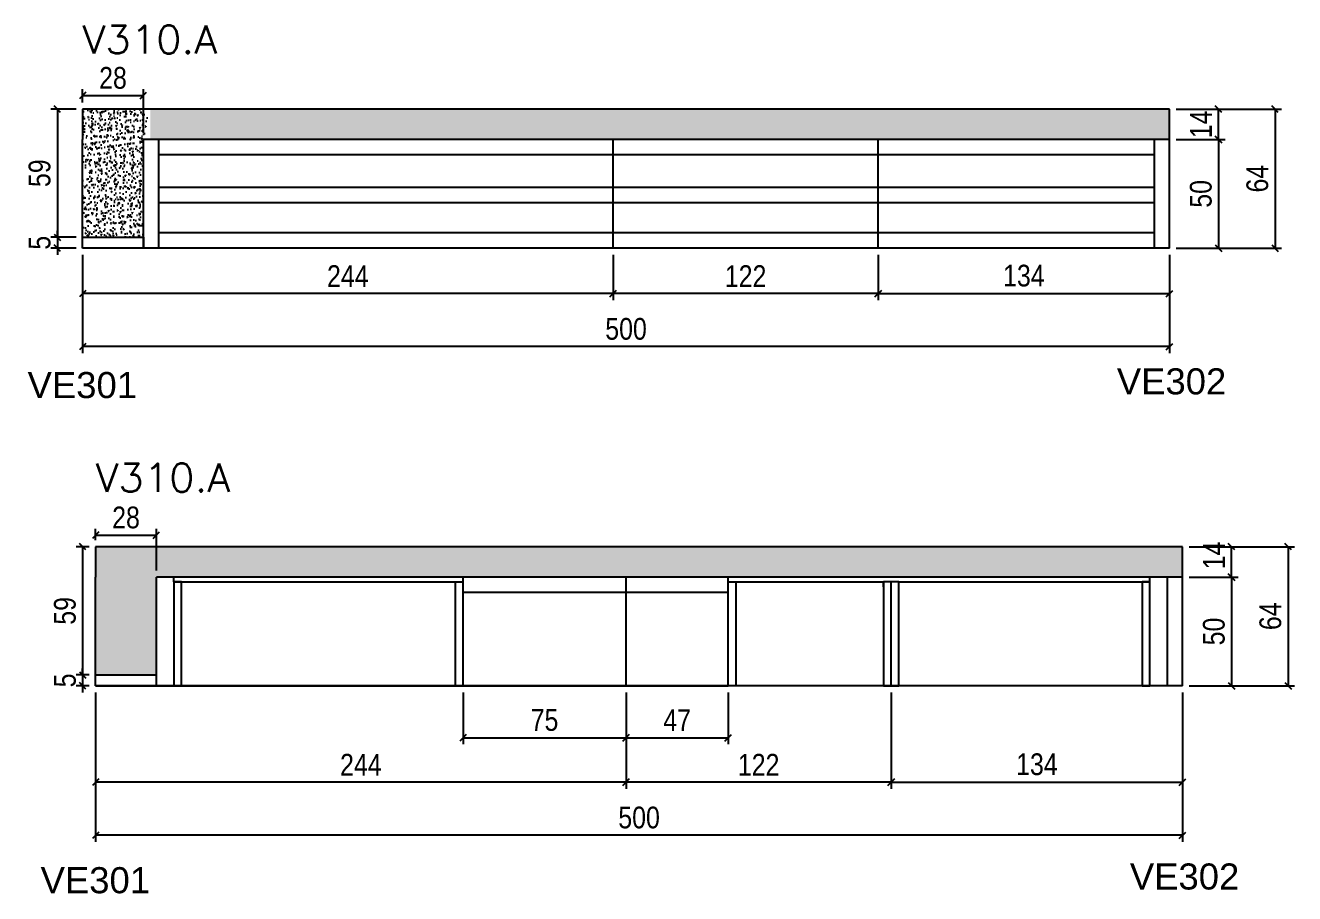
# Model space of a CAD drawing. Header units: millimetres. Extents: x 2538 to 3932, y 3036 to 3435.
# Drawn here: x 2538 to 3122, y 3036 to 3435 of the extents above; entities that cross this region are included whole.
import ezdxf

# ---------------------------------------------------------------- set-up
doc = ezdxf.new("R2010")
doc.units = ezdxf.units.MM
for name, color, linetype in [('1', 1, 'Continuous'), ('5', 5, 'Continuous'), ('COTA', 241, 'Continuous'), ('Painéis', 200, 'Continuous'), ('SARR_2.2x7', 40, 'Continuous'), ('SARR_3.5x7', 81, 'Continuous')]:
    doc.layers.add(name, color=color, linetype=linetype)
doc.layers.add('Texto Seção', color=7, linetype='Continuous', lineweight=15)
doc.styles.add('COTA TECNICA', font='techl___.ttf', dxfattribs={"height": 10})
doc.styles.add('REGUA-120', font='ROMANS.shx', dxfattribs={"height": 15})
doc.styles.get("Standard").update_dxf_attribs({"font": 'arial.ttf'})
doc.dimstyles.new('PAINEL', dxfattribs={"dimtxt": 10, "dimasz": 3, "dimexe": 3, "dimexo": 3, "dimgap": 3, "dimtad": 1, "dimdec": 1, "dimzin": 12, "dimdsep": 46, "dimtxsty": 'COTA TECNICA', "dimblk1": 'OBLIQUE', "dimblk2": 'OBLIQUE', "dimsah": 1, "dimcen": 0.9, "dimclrd": 4, "dimclre": 4, "dimclrt": 240, "dimadec": 1, "dimazin": 3, "dimtfac": 1, "dimtdec": 1, "dimtmove": 0, "dimatfit": 3, "dimfxl": 1, "dimtolj": 1, "dimtzin": 12, "dimarcsym": 0})

# ---------------------------------------------------------------- blocks, each defined once
blk = doc.blocks.new('_Oblique')
at = {"layer": '1', "color": 0, "lineweight": -2}
blk.add_line((-0.5, -0.5), (0.5, 0.5), dxfattribs=at)
blk = doc.blocks.new('*D37')
at = {"layer": 'COTA', "color": 4, "linetype": 'ByBlock', "lineweight": -2, "transparency": 16777216}
for p, q in [((2808.48, 3329.8), (2808.48, 3308.89)), ((2930.48, 3329.8), (2930.48, 3308.89)), ((2930.48, 3311.89), (2808.48, 3311.89))]:
    blk.add_line(p, q, dxfattribs=at)
at = {"layer": 'Defpoints', "color": 0, "linetype": 'ByBlock', "transparency": 16777216}
for p in [(2808.48, 3332.8), (2930.48, 3332.8), (2808.48, 3311.89)]:
    blk.add_point(p, dxfattribs=at)
at = {"layer": 'COTA', "color": 4, "linetype": 'ByBlock', "lineweight": -2, "transparency": 16777216, "xscale": 3, "yscale": 3, "zscale": 3, "rotation": 180}
blk.add_blockref('_Oblique', (2808.48, 3311.89), dxfattribs=at)
at = {"layer": 'COTA', "color": 4, "linetype": 'ByBlock', "lineweight": -2, "transparency": 16777216, "xscale": 3, "yscale": 3, "zscale": 3}
blk.add_blockref('_Oblique', (2930.48, 3311.89), dxfattribs=at)
at = {"layer": 'COTA', "color": 240, "linetype": 'ByBlock', "transparency": 16777216, "insert": (2869.48, 3319.95), "char_height": 10, "attachment_point": 5, "style": 'COTA TECNICA'}
blk.add_mtext('\\A1;122', dxfattribs=at)
blk = doc.blocks.new('*D38')
at = {"layer": 'COTA', "color": 4, "linetype": 'ByBlock', "lineweight": -2, "transparency": 16777216}
for p, q in [((2564.48, 3329.8), (2564.48, 3308.89)), ((2808.48, 3329.8), (2808.48, 3308.89)), ((2808.48, 3311.89), (2564.48, 3311.89))]:
    blk.add_line(p, q, dxfattribs=at)
at = {"layer": 'Defpoints', "color": 0, "linetype": 'ByBlock', "transparency": 16777216}
for p in [(2564.48, 3332.8), (2808.48, 3332.8), (2564.48, 3311.89)]:
    blk.add_point(p, dxfattribs=at)
at = {"layer": 'COTA', "color": 4, "linetype": 'ByBlock', "lineweight": -2, "transparency": 16777216, "xscale": 3, "yscale": 3, "zscale": 3, "rotation": 180}
blk.add_blockref('_Oblique', (2564.48, 3311.89), dxfattribs=at)
at = {"layer": 'COTA', "color": 4, "linetype": 'ByBlock', "lineweight": -2, "transparency": 16777216, "xscale": 3, "yscale": 3, "zscale": 3}
blk.add_blockref('_Oblique', (2808.48, 3311.89), dxfattribs=at)
at = {"layer": 'COTA', "color": 240, "linetype": 'ByBlock', "transparency": 16777216, "insert": (2686.48, 3319.97), "char_height": 10, "width": 210.731, "attachment_point": 5, "style": 'COTA TECNICA'}
blk.add_mtext('\\A1;244', dxfattribs=at)
blk = doc.blocks.new('*D39')
at = {"layer": 'COTA', "color": 4, "linetype": 'ByBlock', "lineweight": -2, "transparency": 16777216}
for p, q in [((2564.48, 3329.8), (2564.48, 3284.5)), ((3064.48, 3329.8), (3064.48, 3284.5)), ((3064.48, 3287.5), (2564.48, 3287.5))]:
    blk.add_line(p, q, dxfattribs=at)
at = {"layer": 'Defpoints', "color": 0, "linetype": 'ByBlock', "transparency": 16777216}
for p in [(2564.48, 3332.8), (3064.48, 3332.8), (2564.48, 3287.5)]:
    blk.add_point(p, dxfattribs=at)
at = {"layer": 'COTA', "color": 4, "linetype": 'ByBlock', "lineweight": -2, "transparency": 16777216, "xscale": 3, "yscale": 3, "zscale": 3, "rotation": 180}
blk.add_blockref('_Oblique', (2564.48, 3287.5), dxfattribs=at)
at = {"layer": 'COTA', "color": 4, "linetype": 'ByBlock', "lineweight": -2, "transparency": 16777216, "xscale": 3, "yscale": 3, "zscale": 3}
blk.add_blockref('_Oblique', (3064.48, 3287.5), dxfattribs=at)
at = {"layer": 'COTA', "color": 240, "linetype": 'ByBlock', "transparency": 16777216, "insert": (2814.48, 3295.61), "char_height": 10, "attachment_point": 5, "style": 'COTA TECNICA'}
blk.add_mtext('\\A1;500', dxfattribs=at)
blk = doc.blocks.new('*D49')
at = {"layer": 'COTA', "color": 4, "lineweight": -2, "transparency": 16777216}
for p, q in [((3067.48, 3382.8), (3090.04, 3382.8)), ((3087.04, 3382.8), (3087.04, 3332.8)), ((3067.48, 3332.8), (3090.04, 3332.8))]:
    blk.add_line(p, q, dxfattribs=at)
at = {"layer": 'Defpoints', "color": 0, "transparency": 16777216}
for p in [(3064.48, 3382.8), (3064.48, 3332.8), (3087.04, 3332.8)]:
    blk.add_point(p, dxfattribs=at)
at = {"layer": 'COTA', "color": 4, "lineweight": -2, "transparency": 16777216, "xscale": 3, "yscale": 3, "zscale": 3}
for p, rotation in [((3087.04, 3382.8), 90), ((3087.04, 3332.8), 270)]:
    blk.add_blockref('_Oblique', p, dxfattribs=dict(at, rotation=rotation))
at = {"layer": 'COTA', "color": 240, "transparency": 16777216, "insert": (3078.93, 3357.8), "char_height": 10, "attachment_point": 5, "rotation": 90, "style": 'COTA TECNICA'}
blk.add_mtext('\\A1;50', dxfattribs=at)
blk = doc.blocks.new('*D50')
at = {"layer": 'COTA', "color": 4, "lineweight": -2, "transparency": 16777216}
for p, q in [((3067.48, 3396.8), (3090.04, 3396.8)), ((3087.04, 3382.8), (3087.04, 3396.8)), ((3067.48, 3382.8), (3090.04, 3382.8))]:
    blk.add_line(p, q, dxfattribs=at)
at = {"layer": 'Defpoints', "color": 0, "transparency": 16777216}
for p in [(3064.48, 3396.8), (3087.04, 3396.8), (3064.48, 3382.8)]:
    blk.add_point(p, dxfattribs=at)
at = {"layer": 'COTA', "color": 4, "lineweight": -2, "transparency": 16777216, "xscale": 3, "yscale": 3, "zscale": 3}
for p, rotation in [((3087.04, 3396.8), 90), ((3087.04, 3382.8), 270)]:
    blk.add_blockref('_Oblique', p, dxfattribs=dict(at, rotation=rotation))
at = {"layer": 'COTA', "color": 240, "transparency": 16777216, "insert": (3078.96, 3389.8), "char_height": 10, "attachment_point": 5, "rotation": 90, "style": 'COTA TECNICA'}
blk.add_mtext('\\A1;14', dxfattribs=at)
blk = doc.blocks.new('*D51')
at = {"layer": 'COTA', "color": 4, "lineweight": -2, "transparency": 16777216}
for p, q in [((3067.48, 3396.8), (3116.04, 3396.8)), ((3113.04, 3396.8), (3113.04, 3332.8)), ((3067.48, 3332.8), (3116.04, 3332.8))]:
    blk.add_line(p, q, dxfattribs=at)
at = {"layer": 'Defpoints', "color": 0, "transparency": 16777216}
for p in [(3064.48, 3396.8), (3064.48, 3332.8), (3113.04, 3332.8)]:
    blk.add_point(p, dxfattribs=at)
at = {"layer": 'COTA', "color": 4, "lineweight": -2, "transparency": 16777216, "xscale": 3, "yscale": 3, "zscale": 3}
for p, rotation in [((3113.04, 3396.8), 90), ((3113.04, 3332.8), 270)]:
    blk.add_blockref('_Oblique', p, dxfattribs=dict(at, rotation=rotation))
at = {"layer": 'COTA', "color": 240, "transparency": 16777216, "insert": (3104.94, 3364.8), "char_height": 10, "attachment_point": 5, "rotation": 90, "style": 'COTA TECNICA'}
blk.add_mtext('\\A1;64', dxfattribs=at)
blk = doc.blocks.new('*D52')
at = {"layer": 'Defpoints', "color": 0, "transparency": 16777216}
for p in [(2930.48, 3332.8), (3064.48, 3332.8), (3064.48, 3311.89)]:
    blk.add_point(p, dxfattribs=at)
at = {"layer": 'Painéis', "color": 4, "lineweight": -2, "transparency": 16777216}
for p, q in [((2930.48, 3329.8), (2930.48, 3308.89)), ((3064.48, 3329.8), (3064.48, 3308.89)), ((2930.48, 3311.89), (3064.48, 3311.89))]:
    blk.add_line(p, q, dxfattribs=at)
at = {"layer": 'Painéis', "color": 4, "lineweight": -2, "transparency": 16777216, "xscale": 3, "yscale": 3, "zscale": 3, "rotation": 180}
blk.add_blockref('_Oblique', (2930.48, 3311.89), dxfattribs=at)
at = {"layer": 'Painéis', "color": 4, "lineweight": -2, "transparency": 16777216, "xscale": 3, "yscale": 3, "zscale": 3}
blk.add_blockref('_Oblique', (3064.48, 3311.89), dxfattribs=at)
at = {"layer": 'Painéis', "color": 240, "transparency": 16777216, "insert": (2997.48, 3320.11), "char_height": 10, "attachment_point": 5, "style": 'COTA TECNICA'}
blk.add_mtext('\\A1;134', dxfattribs=at)
blk = doc.blocks.new('*D43')
at = {"layer": 'COTA', "color": 4, "linetype": 'ByBlock', "lineweight": -2, "transparency": 16777216}
for p, q in [((2814.48, 3128.43), (2814.48, 3084.06)), ((2936.48, 3128.43), (2936.48, 3084.06)), ((2936.48, 3087.06), (2814.48, 3087.06))]:
    blk.add_line(p, q, dxfattribs=at)
at = {"layer": 'Defpoints', "color": 0, "linetype": 'ByBlock', "transparency": 16777216}
for p in [(2814.48, 3131.43), (2936.48, 3131.43), (2814.48, 3087.06)]:
    blk.add_point(p, dxfattribs=at)
at = {"layer": 'COTA', "color": 4, "linetype": 'ByBlock', "lineweight": -2, "transparency": 16777216, "xscale": 3, "yscale": 3, "zscale": 3, "rotation": 180}
blk.add_blockref('_Oblique', (2814.48, 3087.06), dxfattribs=at)
at = {"layer": 'COTA', "color": 4, "linetype": 'ByBlock', "lineweight": -2, "transparency": 16777216, "xscale": 3, "yscale": 3, "zscale": 3}
blk.add_blockref('_Oblique', (2936.48, 3087.06), dxfattribs=at)
at = {"layer": 'COTA', "color": 240, "linetype": 'ByBlock', "transparency": 16777216, "insert": (2875.48, 3095.12), "char_height": 10, "attachment_point": 5, "style": 'COTA TECNICA'}
blk.add_mtext('\\A1;122', dxfattribs=at)
blk = doc.blocks.new('*D44')
at = {"layer": 'COTA', "color": 4, "linetype": 'ByBlock', "lineweight": -2, "transparency": 16777216}
for p, q in [((2570.48, 3128.43), (2570.48, 3084.06)), ((2814.48, 3128.43), (2814.48, 3084.06)), ((2814.48, 3087.06), (2570.48, 3087.06))]:
    blk.add_line(p, q, dxfattribs=at)
at = {"layer": 'Defpoints', "color": 0, "linetype": 'ByBlock', "transparency": 16777216}
for p in [(2570.48, 3131.43), (2814.48, 3131.43), (2570.48, 3087.06)]:
    blk.add_point(p, dxfattribs=at)
at = {"layer": 'COTA', "color": 4, "linetype": 'ByBlock', "lineweight": -2, "transparency": 16777216, "xscale": 3, "yscale": 3, "zscale": 3, "rotation": 180}
blk.add_blockref('_Oblique', (2570.48, 3087.06), dxfattribs=at)
at = {"layer": 'COTA', "color": 4, "linetype": 'ByBlock', "lineweight": -2, "transparency": 16777216, "xscale": 3, "yscale": 3, "zscale": 3}
blk.add_blockref('_Oblique', (2814.48, 3087.06), dxfattribs=at)
at = {"layer": 'COTA', "color": 240, "linetype": 'ByBlock', "transparency": 16777216, "insert": (2692.48, 3095.13), "char_height": 10, "width": 210.731, "attachment_point": 5, "style": 'COTA TECNICA'}
blk.add_mtext('\\A1;244', dxfattribs=at)
blk = doc.blocks.new('*D45')
at = {"layer": 'COTA', "color": 4, "linetype": 'ByBlock', "lineweight": -2, "transparency": 16777216}
for p, q in [((2570.48, 3128.43), (2570.48, 3059.67)), ((3070.48, 3128.43), (3070.48, 3059.67)), ((3070.48, 3062.67), (2570.48, 3062.67))]:
    blk.add_line(p, q, dxfattribs=at)
at = {"layer": 'Defpoints', "color": 0, "linetype": 'ByBlock', "transparency": 16777216}
for p in [(2570.48, 3131.43), (3070.48, 3131.43), (2570.48, 3062.67)]:
    blk.add_point(p, dxfattribs=at)
at = {"layer": 'COTA', "color": 4, "linetype": 'ByBlock', "lineweight": -2, "transparency": 16777216, "xscale": 3, "yscale": 3, "zscale": 3, "rotation": 180}
blk.add_blockref('_Oblique', (2570.48, 3062.67), dxfattribs=at)
at = {"layer": 'COTA', "color": 4, "linetype": 'ByBlock', "lineweight": -2, "transparency": 16777216, "xscale": 3, "yscale": 3, "zscale": 3}
blk.add_blockref('_Oblique', (3070.48, 3062.67), dxfattribs=at)
at = {"layer": 'COTA', "color": 240, "linetype": 'ByBlock', "transparency": 16777216, "insert": (2820.48, 3070.78), "char_height": 10, "attachment_point": 5, "style": 'COTA TECNICA'}
blk.add_mtext('\\A1;500', dxfattribs=at)
blk = doc.blocks.new('*D60')
at = {"layer": 'COTA', "color": 4, "lineweight": -2, "transparency": 16777216}
for p, q in [((3073.48, 3181.43), (3096.03, 3181.43)), ((3093.03, 3181.43), (3093.03, 3131.43)), ((3073.48, 3131.43), (3096.03, 3131.43))]:
    blk.add_line(p, q, dxfattribs=at)
at = {"layer": 'Defpoints', "color": 0, "transparency": 16777216}
for p in [(3070.48, 3181.43), (3070.48, 3131.43), (3093.03, 3131.43)]:
    blk.add_point(p, dxfattribs=at)
at = {"layer": 'COTA', "color": 4, "lineweight": -2, "transparency": 16777216, "xscale": 3, "yscale": 3, "zscale": 3}
for p, rotation in [((3093.03, 3181.43), 90), ((3093.03, 3131.43), 270)]:
    blk.add_blockref('_Oblique', p, dxfattribs=dict(at, rotation=rotation))
at = {"layer": 'COTA', "color": 240, "transparency": 16777216, "insert": (3084.92, 3156.43), "char_height": 10, "attachment_point": 5, "rotation": 90, "style": 'COTA TECNICA'}
blk.add_mtext('\\A1;50', dxfattribs=at)
blk = doc.blocks.new('*D61')
at = {"layer": 'COTA', "color": 4, "lineweight": -2, "transparency": 16777216}
for p, q in [((3073.48, 3195.43), (3096.03, 3195.43)), ((3093.03, 3181.43), (3093.03, 3195.43)), ((3073.48, 3181.43), (3096.03, 3181.43))]:
    blk.add_line(p, q, dxfattribs=at)
at = {"layer": 'Defpoints', "color": 0, "transparency": 16777216}
for p in [(3070.48, 3195.43), (3093.03, 3195.43), (3070.48, 3181.43)]:
    blk.add_point(p, dxfattribs=at)
at = {"layer": 'COTA', "color": 4, "lineweight": -2, "transparency": 16777216, "xscale": 3, "yscale": 3, "zscale": 3}
for p, rotation in [((3093.03, 3195.43), 90), ((3093.03, 3181.43), 270)]:
    blk.add_blockref('_Oblique', p, dxfattribs=dict(at, rotation=rotation))
at = {"layer": 'COTA', "color": 240, "transparency": 16777216, "insert": (3084.96, 3191.43), "char_height": 10, "attachment_point": 5, "rotation": 90, "style": 'COTA TECNICA'}
blk.add_mtext('\\A1;14', dxfattribs=at)
blk = doc.blocks.new('*D62')
at = {"layer": 'COTA', "color": 4, "lineweight": -2, "transparency": 16777216}
for p, q in [((3073.48, 3195.43), (3122.04, 3195.43)), ((3119.04, 3195.43), (3119.04, 3131.43)), ((3073.48, 3131.43), (3122.04, 3131.43))]:
    blk.add_line(p, q, dxfattribs=at)
at = {"layer": 'Defpoints', "color": 0, "transparency": 16777216}
for p in [(3070.48, 3195.43), (3070.48, 3131.43), (3119.04, 3131.43)]:
    blk.add_point(p, dxfattribs=at)
at = {"layer": 'COTA', "color": 4, "lineweight": -2, "transparency": 16777216, "xscale": 3, "yscale": 3, "zscale": 3}
for p, rotation in [((3119.04, 3195.43), 90), ((3119.04, 3131.43), 270)]:
    blk.add_blockref('_Oblique', p, dxfattribs=dict(at, rotation=rotation))
at = {"layer": 'COTA', "color": 240, "transparency": 16777216, "insert": (3110.93, 3163.43), "char_height": 10, "attachment_point": 5, "rotation": 90, "style": 'COTA TECNICA'}
blk.add_mtext('\\A1;64', dxfattribs=at)
blk = doc.blocks.new('*D63')
at = {"layer": 'Defpoints', "color": 0, "transparency": 16777216}
for p in [(2936.48, 3131.43), (3070.48, 3131.43), (3070.48, 3087.06)]:
    blk.add_point(p, dxfattribs=at)
at = {"layer": 'Painéis', "color": 4, "lineweight": -2, "transparency": 16777216}
for p, q in [((2936.48, 3128.43), (2936.48, 3084.06)), ((3070.48, 3128.43), (3070.48, 3084.06)), ((2936.48, 3087.06), (3070.48, 3087.06))]:
    blk.add_line(p, q, dxfattribs=at)
at = {"layer": 'Painéis', "color": 4, "lineweight": -2, "transparency": 16777216, "xscale": 3, "yscale": 3, "zscale": 3, "rotation": 180}
blk.add_blockref('_Oblique', (2936.48, 3087.06), dxfattribs=at)
at = {"layer": 'Painéis', "color": 4, "lineweight": -2, "transparency": 16777216, "xscale": 3, "yscale": 3, "zscale": 3}
blk.add_blockref('_Oblique', (3070.48, 3087.06), dxfattribs=at)
at = {"layer": 'Painéis', "color": 240, "transparency": 16777216, "insert": (3003.48, 3095.28), "char_height": 10, "attachment_point": 5, "style": 'COTA TECNICA'}
blk.add_mtext('\\A1;134', dxfattribs=at)
blk = doc.blocks.new('*D65')
at = {"layer": 'Defpoints', "color": 0, "transparency": 16777216}
for p in [(2739.48, 3131.43), (2814.48, 3131.43), (2814.48, 3107.54)]:
    blk.add_point(p, dxfattribs=at)
at = {"layer": 'Painéis', "color": 4, "lineweight": -2, "transparency": 16777216}
for p, q in [((2739.48, 3128.43), (2739.48, 3104.54)), ((2814.48, 3128.43), (2814.48, 3104.54)), ((2739.48, 3107.54), (2814.48, 3107.54))]:
    blk.add_line(p, q, dxfattribs=at)
at = {"layer": 'Painéis', "color": 4, "lineweight": -2, "transparency": 16777216, "xscale": 3, "yscale": 3, "zscale": 3, "rotation": 180}
blk.add_blockref('_Oblique', (2739.48, 3107.54), dxfattribs=at)
at = {"layer": 'Painéis', "color": 4, "lineweight": -2, "transparency": 16777216, "xscale": 3, "yscale": 3, "zscale": 3}
blk.add_blockref('_Oblique', (2814.48, 3107.54), dxfattribs=at)
at = {"layer": 'Painéis', "color": 240, "transparency": 16777216, "insert": (2776.98, 3115.64), "char_height": 10, "attachment_point": 5, "style": 'COTA TECNICA'}
blk.add_mtext('\\A1;75', dxfattribs=at)
blk = doc.blocks.new('*D86')
at = {"layer": 'Defpoints', "color": 0, "transparency": 16777216}
for p in [(2814.48, 3131.43), (2861.48, 3131.43), (2861.48, 3107.54)]:
    blk.add_point(p, dxfattribs=at)
at = {"layer": 'Painéis', "color": 4, "lineweight": -2, "transparency": 16777216}
for p, q in [((2814.48, 3128.43), (2814.48, 3104.54)), ((2861.48, 3128.43), (2861.48, 3104.54)), ((2814.48, 3107.54), (2861.48, 3107.54))]:
    blk.add_line(p, q, dxfattribs=at)
at = {"layer": 'Painéis', "color": 4, "lineweight": -2, "transparency": 16777216, "xscale": 3, "yscale": 3, "zscale": 3, "rotation": 180}
blk.add_blockref('_Oblique', (2814.48, 3107.54), dxfattribs=at)
at = {"layer": 'Painéis', "color": 4, "lineweight": -2, "transparency": 16777216, "xscale": 3, "yscale": 3, "zscale": 3}
blk.add_blockref('_Oblique', (2861.48, 3107.54), dxfattribs=at)
at = {"layer": 'Painéis', "color": 240, "transparency": 16777216, "insert": (2837.98, 3115.61), "char_height": 10, "attachment_point": 5, "style": 'COTA TECNICA'}
blk.add_mtext('\\A1;47', dxfattribs=at)
blk = doc.blocks.new('*D103')
at = {"layer": 'COTA', "color": 4, "linetype": 'ByBlock', "lineweight": -2, "transparency": 16777216}
for p, q in [((2561.48, 3396.8), (2549.86, 3396.8)), ((2552.86, 3396.8), (2552.86, 3337.8)), ((2561.48, 3337.8), (2549.86, 3337.8))]:
    blk.add_line(p, q, dxfattribs=at)
at = {"layer": 'Defpoints', "color": 0, "linetype": 'ByBlock', "transparency": 16777216}
for p in [(2564.48, 3396.8), (2552.86, 3337.8), (2564.48, 3337.8)]:
    blk.add_point(p, dxfattribs=at)
at = {"layer": 'COTA', "color": 4, "linetype": 'ByBlock', "lineweight": -2, "transparency": 16777216, "xscale": 3, "yscale": 3, "zscale": 3}
for p, rotation in [((2552.86, 3396.8), 90), ((2552.86, 3337.8), 270)]:
    blk.add_blockref('_Oblique', p, dxfattribs=dict(at, rotation=rotation))
at = {"layer": 'COTA', "color": 240, "linetype": 'ByBlock', "transparency": 16777216, "insert": (2544.72, 3367.3), "char_height": 10, "attachment_point": 5, "rotation": 90, "style": 'COTA TECNICA'}
blk.add_mtext('\\A1;59', dxfattribs=at)
blk = doc.blocks.new('*D104')
at = {"layer": 'COTA', "color": 4, "linetype": 'ByBlock', "lineweight": -2, "transparency": 16777216}
for p, q in [((2552.86, 3337.8), (2552.86, 3340.8)), ((2561.48, 3337.8), (2549.86, 3337.8)), ((2552.86, 3337.8), (2552.86, 3332.8)), ((2561.48, 3332.8), (2549.86, 3332.8)), ((2552.86, 3332.8), (2552.86, 3329.8))]:
    blk.add_line(p, q, dxfattribs=at)
at = {"layer": 'Defpoints', "color": 0, "linetype": 'ByBlock', "transparency": 16777216}
for p in [(2564.48, 3337.8), (2552.86, 3332.8), (2564.48, 3332.8)]:
    blk.add_point(p, dxfattribs=at)
at = {"layer": 'COTA', "color": 4, "linetype": 'ByBlock', "lineweight": -2, "transparency": 16777216, "xscale": 3, "yscale": 3, "zscale": 3}
for p, rotation in [((2552.86, 3337.8), 270), ((2552.86, 3332.8), 90)]:
    blk.add_blockref('_Oblique', p, dxfattribs=dict(at, rotation=rotation))
at = {"layer": 'COTA', "color": 240, "linetype": 'ByBlock', "transparency": 16777216, "insert": (2544.75, 3335.3), "char_height": 10, "attachment_point": 5, "rotation": 90, "style": 'COTA TECNICA'}
blk.add_mtext('\\A1;5', dxfattribs=at)
blk = doc.blocks.new('*D105')
at = {"layer": 'COTA', "color": 4, "linetype": 'ByBlock', "lineweight": -2, "transparency": 16777216}
for p, q in [((2564.48, 3399.8), (2564.48, 3406.01)), ((2592.44, 3385.8), (2592.44, 3406.01)), ((2564.48, 3403.01), (2592.44, 3403.01))]:
    blk.add_line(p, q, dxfattribs=at)
at = {"layer": 'Defpoints', "color": 0, "linetype": 'ByBlock', "transparency": 16777216}
for p in [(2592.44, 3403.01), (2564.48, 3396.8), (2592.44, 3382.8)]:
    blk.add_point(p, dxfattribs=at)
at = {"layer": 'COTA', "color": 4, "linetype": 'ByBlock', "lineweight": -2, "transparency": 16777216, "xscale": 3, "yscale": 3, "zscale": 3, "rotation": 180}
blk.add_blockref('_Oblique', (2564.48, 3403.01), dxfattribs=at)
at = {"layer": 'COTA', "color": 4, "linetype": 'ByBlock', "lineweight": -2, "transparency": 16777216, "xscale": 3, "yscale": 3, "zscale": 3}
blk.add_blockref('_Oblique', (2592.44, 3403.01), dxfattribs=at)
at = {"layer": 'COTA', "color": 240, "linetype": 'ByBlock', "transparency": 16777216, "insert": (2578.46, 3411.1), "char_height": 10, "attachment_point": 5, "style": 'COTA TECNICA'}
blk.add_mtext('\\A1;28', dxfattribs=at)
blk = doc.blocks.new('*D106')
at = {"layer": 'COTA', "color": 4, "linetype": 'ByBlock', "lineweight": -2, "transparency": 16777216}
for p, q in [((2570.48, 3198.43), (2570.48, 3203.74)), ((2570.48, 3200.74), (2598.43, 3200.74)), ((2598.43, 3184.43), (2598.43, 3203.74))]:
    blk.add_line(p, q, dxfattribs=at)
at = {"layer": 'Defpoints', "color": 0, "linetype": 'ByBlock', "transparency": 16777216}
for p in [(2598.43, 3200.74), (2570.48, 3195.43), (2598.43, 3181.43)]:
    blk.add_point(p, dxfattribs=at)
at = {"layer": 'COTA', "color": 4, "linetype": 'ByBlock', "lineweight": -2, "transparency": 16777216, "xscale": 3, "yscale": 3, "zscale": 3, "rotation": 180}
blk.add_blockref('_Oblique', (2570.48, 3200.74), dxfattribs=at)
at = {"layer": 'COTA', "color": 4, "linetype": 'ByBlock', "lineweight": -2, "transparency": 16777216, "xscale": 3, "yscale": 3, "zscale": 3}
blk.add_blockref('_Oblique', (2598.43, 3200.74), dxfattribs=at)
at = {"layer": 'COTA', "color": 240, "linetype": 'ByBlock', "transparency": 16777216, "insert": (2584.46, 3208.84), "char_height": 10, "attachment_point": 5, "style": 'COTA TECNICA'}
blk.add_mtext('\\A1;28', dxfattribs=at)
blk = doc.blocks.new('*D107')
at = {"layer": 'COTA', "color": 4, "linetype": 'ByBlock', "lineweight": -2, "transparency": 16777216}
for p, q in [((2567.48, 3195.43), (2561.51, 3195.43)), ((2564.51, 3195.43), (2564.51, 3136.43)), ((2567.48, 3136.43), (2561.51, 3136.43))]:
    blk.add_line(p, q, dxfattribs=at)
at = {"layer": 'Defpoints', "color": 0, "linetype": 'ByBlock', "transparency": 16777216}
for p in [(2570.48, 3195.43), (2564.51, 3136.43), (2570.48, 3136.43)]:
    blk.add_point(p, dxfattribs=at)
at = {"layer": 'COTA', "color": 4, "linetype": 'ByBlock', "lineweight": -2, "transparency": 16777216, "xscale": 3, "yscale": 3, "zscale": 3}
for p, rotation in [((2564.51, 3195.43), 90), ((2564.51, 3136.43), 270)]:
    blk.add_blockref('_Oblique', p, dxfattribs=dict(at, rotation=rotation))
at = {"layer": 'COTA', "color": 240, "linetype": 'ByBlock', "transparency": 16777216, "insert": (2556.37, 3165.93), "char_height": 10, "attachment_point": 5, "rotation": 90, "style": 'COTA TECNICA'}
blk.add_mtext('\\A1;59', dxfattribs=at)
blk = doc.blocks.new('*D108')
at = {"layer": 'COTA', "color": 4, "linetype": 'ByBlock', "lineweight": -2, "transparency": 16777216}
for p, q in [((2567.48, 3136.43), (2561.51, 3136.43)), ((2564.51, 3136.43), (2564.51, 3139.43)), ((2564.51, 3136.43), (2564.51, 3131.43)), ((2567.48, 3131.43), (2561.51, 3131.43)), ((2564.51, 3131.43), (2564.51, 3128.43))]:
    blk.add_line(p, q, dxfattribs=at)
at = {"layer": 'Defpoints', "color": 0, "linetype": 'ByBlock', "transparency": 16777216}
for p in [(2570.48, 3136.43), (2564.51, 3131.43), (2570.48, 3131.43)]:
    blk.add_point(p, dxfattribs=at)
at = {"layer": 'COTA', "color": 4, "linetype": 'ByBlock', "lineweight": -2, "transparency": 16777216, "xscale": 3, "yscale": 3, "zscale": 3}
for p, rotation in [((2564.51, 3136.43), 270), ((2564.51, 3131.43), 90)]:
    blk.add_blockref('_Oblique', p, dxfattribs=dict(at, rotation=rotation))
at = {"layer": 'COTA', "color": 240, "linetype": 'ByBlock', "transparency": 16777216, "insert": (2556.4, 3133.93), "char_height": 10, "attachment_point": 5, "rotation": 90, "style": 'COTA TECNICA'}
blk.add_mtext('\\A1;5', dxfattribs=at)

msp = doc.modelspace()

# ---------------------------------------------------------------- hatches: boundary and pattern name
at = {"layer": 'COTA', "linetype": 'ByBlock'}
h = msp.add_hatch(dxfattribs=at)
h.set_pattern_fill('AR-CONC', color=256, scale=0.03)
h.paths.add_polyline_path([(2592.44, 3382.8), (2595.44, 3396.8), (2564.48, 3396.8), (2564.48, 3382.8), (2564.48, 3337.8), (2592.44, 3337.8)])
h = msp.add_hatch(dxfattribs=at)
h.set_pattern_fill('AR-CONC', color=256, scale=0.03)
h.set_pattern_definition([(50, (-3452.813, -8080.51), (5.46554, -0.4781726), [0.5715, -6.2865]), (355, (-3452.813, -8080.51), (-1.0573026, 5.7317054), [0.4572, -5.0292175]), (100.451445, (-3452.358, -8080.55), (4.4082374, 5.2535326), [0.4857003, -5.3427073]), (46.1842, (-3452.813, -8078.986), (8.1323712, -1.26127), [0.85725, -9.42975]), (96.63556, (-3452.1355, -8079.091), (7.122124, 7.4227837), [0.7285507, -8.014068]), (351.18415, (-3452.813, -8078.986), (7.122124, 7.422784), [0.685799, -7.543792]), (21, (-3452.051, -8079.367), (4.5484317, -3.067956), [0.5715, -6.2865]), (326, (-3452.051, -8079.367), (1.8540609, 5.525639), [0.4572, -5.0292]), (71.451445, (-3451.672, -8079.623), (6.4024926, 2.457683), [0.4857003, -5.3426981]), (37.5, (-3452.8132, -8080.5101), (0.0926581, 2.53665117), [0, -4.96824, 0, -5.1054, 0, -5.04825]), (7.5, (-3452.8132, -8080.51), (2.0045899, 3.00541724), [0, -2.91084, 0, -4.85394, 0, -1.92405]), (327.5, (-3454.5125, -8080.5101), (4.06771786, -0.17186232), [0, -1.905, 0, -5.9436, 0, -7.8867]), (317.5, (-3455.2745, -8080.51), (4.4438754, 0.7627947), [0, -2.4765, 0, -3.94716, 0, -5.6007])])
h.paths.add_polyline_path([(2595.63, 3396.8), (2595.63, 3382.8), (3064.48, 3382.8), (3064.48, 3396.8), (2929.98, 3396.8)])
h = msp.add_hatch(dxfattribs=at)
h.set_pattern_fill('AR-CONC', color=256, scale=0.03)
h.set_pattern_definition([(50, (20.6965, 3), (5.46554, -0.4781726), [0.5715, -6.2865]), (355, (20.6965, 3), (-1.057303, 5.731705), [0.4572, -5.0292175]), (100.45144, (21.152, 2.96), (4.4082374, 5.2535326), [0.4857, -5.342707]), (46.1842, (20.6965, 4.524), (8.132371, -1.26127), [0.85725, -9.42975]), (96.63556, (21.374, 4.419), (7.122124, 7.422784), [0.72855, -8.014068]), (351.18415, (20.6965, 4.524), (7.122124, 7.422784), [0.685799, -7.543792]), (21, (21.4585, 4.143), (4.5484317, -3.067956), [0.5715, -6.2865]), (326, (21.4585, 4.143), (1.854061, 5.525639), [0.4572, -5.0292]), (71.45144, (21.8376, 3.8873), (6.4024926, 2.457683), [0.4857, -5.342698]), (37.5, (20.6965, 3), (0.0926581, 2.5366512), [0, -4.96824, 0, -5.1054, 0, -5.04825]), (7.5, (20.6965, 3), (2.0045899, 3.0054172), [0, -2.91084, 0, -4.85394, 0, -1.92405]), (327.5, (18.9973, 3), (4.0677179, -0.1718623), [0, -1.905, 0, -5.9436, 0, -7.8867]), (317.5, (18.2353, 3), (4.4438754, 0.7627947), [0, -2.4765, 0, -3.94716, 0, -5.6007])])
h.paths.add_polyline_path([(2598.43, 3181.43), (3070.48, 3181.43), (3070.48, 3195.43), (2570.48, 3195.43), (2570.48, 3181.43), (2570.48, 3136.43), (2598.43, 3136.43)])

# ---------------------------------------------------------------- linework, layer by layer
for p, q in [((2564.48, 3396.8), (2564.48, 3382.8)), ((3064.48, 3396.8), (2564.48, 3396.8)), ((3064.48, 3382.8), (3064.48, 3396.8)), ((2570.48, 3195.43), (2570.48, 3181.43)), ((3070.48, 3195.43), (2570.48, 3195.43)), ((3070.48, 3181.43), (3070.48, 3195.43))]:
    msp.add_line(p, q, dxfattribs=at)
at = {"layer": 'Painéis', "linetype": 'ByBlock'}
for p, q in [((2564.48, 3332.8), (2564.48, 3382.8)), ((3064.48, 3382.8), (2592.44, 3382.8)), ((2808.48, 3332.8), (2808.48, 3382.8)), ((2930.48, 3332.8), (2930.48, 3382.8)), ((3064.48, 3332.8), (3064.48, 3382.8)), ((3064.48, 3332.8), (2564.48, 3332.8)), ((2570.48, 3131.43), (2570.48, 3181.43)), ((3070.48, 3181.43), (2598.43, 3181.43)), ((2936.46, 3131.43), (2936.46, 3179.23)), ((2936.48, 3131.43), (2936.48, 3179.23)), ((3070.48, 3131.43), (3070.48, 3181.43)), ((3070.48, 3131.43), (2570.48, 3131.43))]:
    msp.add_line(p, q, dxfattribs=at)
at = {"layer": 'Painéis'}
for p, q in [((2814.48, 3131.43), (2814.48, 3181.43)), ((2570.48, 3131.43), (2739.48, 3131.43)), ((2606.43, 3131.43), (2609.93, 3131.43)), ((2739.48, 3131.43), (2861.48, 3131.43)), ((2864.98, 3131.43), (2861.48, 3131.43)), ((3051.98, 3131.43), (3055.48, 3131.43))]:
    msp.add_line(p, q, dxfattribs=at)
at = {"layer": 'SARR_2.2x7', "linetype": 'Continuous'}
for p, q in [((2592.44, 3332.8), (2592.44, 3382.8)), ((2599.44, 3382.8), (2599.44, 3332.8)), ((3057.53, 3332.8), (3057.53, 3382.8)), ((2808.48, 3375.8), (2599.44, 3375.8)), ((3057.53, 3375.8), (2808.48, 3375.8)), ((2599.44, 3360.8), (2808.48, 3360.8)), ((2808.48, 3360.8), (3057.53, 3360.8)), ((2599.44, 3353.8), (2808.48, 3353.8)), ((2808.48, 3353.8), (3057.53, 3353.8)), ((2808.48, 3339.8), (2599.44, 3339.8)), ((3057.53, 3339.8), (2808.48, 3339.8)), ((2564.48, 3332.8), (2564.48, 3337.8)), ((2564.48, 3337.8), (2592.44, 3337.8)), ((2592.44, 3337.8), (2592.44, 3332.8)), ((2592.44, 3332.8), (2564.48, 3332.8)), ((2598.43, 3131.43), (2598.43, 3181.43)), ((2606.43, 3179.23), (2606.43, 3181.43)), ((2606.43, 3179.23), (2739.48, 3179.23)), ((2609.93, 3179.23), (2609.93, 3179.23)), ((2735.98, 3179.23), (2735.98, 3179.23)), ((2739.48, 3179.23), (2739.48, 3181.43)), ((2861.48, 3179.23), (2861.48, 3181.43)), ((2861.48, 3179.23), (2932.96, 3179.23)), ((2932.96, 3177.03), (2932.96, 3179.23)), ((2936.46, 3177.03), (2936.48, 3177.03)), ((2939.96, 3179.23), (3055.48, 3179.23)), ((2939.96, 3177.03), (2939.96, 3179.23)), ((3051.98, 3179.23), (3051.98, 3179.23)), ((3055.48, 3179.23), (3055.48, 3181.43)), ((3055.48, 3179.23), (3055.48, 3179.23)), ((3063.52, 3131.43), (3063.52, 3181.43)), ((2861.48, 3174.43), (2739.48, 3174.43)), ((2936.48, 3172.23), (2936.46, 3172.23)), ((2936.46, 3160.93), (2936.48, 3160.93)), ((2936.46, 3153.93), (2936.48, 3153.93)), ((2570.48, 3131.43), (2570.48, 3136.43)), ((2570.48, 3136.43), (2598.43, 3136.43)), ((2936.48, 3138.43), (2936.46, 3138.43)), ((2598.43, 3131.43), (2570.48, 3131.43))]:
    msp.add_line(p, q, dxfattribs=at)
at = {"layer": 'SARR_3.5x7'}
for p, q in [((2609.93, 3179.23), (2606.43, 3179.23)), ((2606.43, 3179.23), (2606.43, 3131.43)), ((2609.93, 3131.43), (2609.93, 3179.23)), ((2735.98, 3131.43), (2735.98, 3179.23)), ((2735.98, 3179.23), (2739.48, 3179.23)), ((2739.48, 3131.43), (2739.48, 3179.23)), ((2814.81, 3179.23), (2814.48, 3179.23)), ((2861.48, 3131.43), (2861.48, 3179.23)), ((2861.48, 3179.23), (2864.98, 3179.23)), ((2864.98, 3179.23), (2864.98, 3131.43)), ((2936.46, 3179.23), (2932.96, 3179.23)), ((2932.96, 3179.23), (2932.96, 3131.43)), ((2939.96, 3179.23), (2936.46, 3179.23)), ((2939.96, 3131.43), (2939.96, 3179.23)), ((3055.48, 3179.23), (3051.98, 3179.23)), ((3051.98, 3179.23), (3051.98, 3131.43)), ((3055.48, 3131.43), (3055.48, 3179.23)), ((2810.98, 3131.43), (2814.48, 3131.43)), ((2814.48, 3131.43), (2817.98, 3131.43)), ((2932.96, 3131.43), (2936.46, 3131.43)), ((2936.46, 3131.43), (2939.96, 3131.43))]:
    msp.add_line(p, q, dxfattribs=at)

# ---------------------------------------------------------------- texts
at = {"layer": '5', "linetype": 'Continuous'}
for s, rotation, p in [('VE301', 0.00004, (2539.18, 3263.82)), ('VE302', 359.99996, (3040.26, 3265.53)), ('VE301', 0.00004, (2545.17, 3035.99)), ('VE302', 359.99996, (3046.25, 3037.7))]:
    msp.add_text(s, height=12, rotation=rotation, dxfattribs=at).set_placement(p)
at = {"layer": 'Texto Seção', "style": 'REGUA-120', "width": 1.05}
for p in [(2564.38, 3422.31), (2570.37, 3220.69)]:
    msp.add_text('V310.A', height=13, dxfattribs=at).set_placement(p)

# ---------------------------------------------------------------- dimensions: what is measured, and where the dimension line sits
at = {"layer": 'COTA', "linetype": 'ByBlock'}
dim = msp.add_linear_dim(base=(2592.44, 3403.01), p1=(2564.48, 3396.8), p2=(2592.44, 3382.8), dimstyle='PAINEL', override={"dimtmove": 1}, dxfattribs=at)
dim.commit()
dim.dimension.update_dxf_attribs({"geometry": '*D105', "text_midpoint": (2578.46, 3411.1)})
for base, p1, p2, angle, picture, middle in [((2552.86, 3337.8), (2564.48, 3396.8), (2564.48, 3337.8), 90, '*D103', (2544.72, 3367.3)), ((2564.48, 3311.89), (2808.48, 3332.8), (2564.48, 3332.8), 180, '*D38', (2686.48, 3319.97)), ((2570.48, 3087.06), (2814.48, 3131.43), (2570.48, 3131.43), 180, '*D44', (2692.48, 3095.13))]:
    dim = msp.add_linear_dim(base=base, p1=p1, p2=p2, angle=angle, dimstyle='PAINEL', override={"dimtmove": 1}, dxfattribs=at)
    dim.commit()
    dim.dimension.update_dxf_attribs({"geometry": picture, "text_midpoint": middle})
at = {"layer": 'COTA'}
for base, p1, p2, picture, middle in [((3087.04, 3396.8), (3064.48, 3382.8), (3064.48, 3396.8), '*D50', (3087.04, 3389.8)), ((3093.03, 3195.43), (3070.48, 3181.43), (3070.48, 3195.43), '*D61', (3093.03, 3191.43))]:
    dim = msp.add_linear_dim(base=base, p1=p1, p2=p2, angle=90, dimstyle='PAINEL', dxfattribs=at)
    dim.commit()
    dim.dimension.update_dxf_attribs({"geometry": picture, "text_midpoint": middle, "dimtype": 160})
for base, p1, p2, picture, middle in [((3113.04, 3332.8), (3064.48, 3396.8), (3064.48, 3332.8), '*D51', (3104.94, 3364.8)), ((3087.04, 3332.8), (3064.48, 3382.8), (3064.48, 3332.8), '*D49', (3078.93, 3357.8)), ((3119.04, 3131.43), (3070.48, 3195.43), (3070.48, 3131.43), '*D62', (3110.93, 3163.43)), ((3093.03, 3131.43), (3070.48, 3181.43), (3070.48, 3131.43), '*D60', (3084.92, 3156.43))]:
    dim = msp.add_linear_dim(base=base, p1=p1, p2=p2, angle=90, dimstyle='PAINEL', dxfattribs=at)
    dim.commit()
    dim.dimension.update_dxf_attribs({"geometry": picture, "text_midpoint": middle})
at = {"layer": 'COTA', "linetype": 'ByBlock'}
dim = msp.add_linear_dim(base=(2552.86, 3332.8), p1=(2564.48, 3337.8), p2=(2564.48, 3332.8), angle=90, dimstyle='PAINEL', override={"dimtmove": 1}, dxfattribs=at)
dim.commit()
dim.dimension.update_dxf_attribs({"geometry": '*D104', "text_midpoint": (2552.86, 3335.3), "dimtype": 160})
for base, p1, p2, angle, picture, middle in [((2564.48, 3287.5), (3064.48, 3332.8), (2564.48, 3332.8), 180, '*D39', (2814.48, 3295.61)), ((2808.48, 3311.89), (2930.48, 3332.8), (2808.48, 3332.8), 180, '*D37', (2869.48, 3319.95)), ((2564.51, 3136.43), (2570.48, 3195.43), (2570.48, 3136.43), 90, '*D107', (2556.37, 3165.93)), ((2570.48, 3062.67), (3070.48, 3131.43), (2570.48, 3131.43), 180, '*D45', (2820.48, 3070.78)), ((2814.48, 3087.06), (2936.48, 3131.43), (2814.48, 3131.43), 180, '*D43', (2875.48, 3095.12))]:
    dim = msp.add_linear_dim(base=base, p1=p1, p2=p2, angle=angle, dimstyle='PAINEL', dxfattribs=at)
    dim.commit()
    dim.dimension.update_dxf_attribs({"geometry": picture, "text_midpoint": middle})
dim = msp.add_linear_dim(base=(2598.4338, 3200.7412), p1=(2570.4789, 3195.4284), p2=(2598.4338, 3181.4284), dimstyle='PAINEL', dxfattribs=at)
dim.commit()
dim.dimension.update_dxf_attribs({"geometry": '*D106', "text_midpoint": (2584.4563, 3208.8362)})
dim = msp.add_linear_dim(base=(2564.51, 3131.43), p1=(2570.48, 3136.43), p2=(2570.48, 3131.43), angle=90, dimstyle='PAINEL', dxfattribs=at)
dim.commit()
dim.dimension.update_dxf_attribs({"geometry": '*D108', "text_midpoint": (2564.51, 3133.93), "dimtype": 160})
at = {"layer": 'Painéis'}
for base, p1, p2, picture, middle in [((3064.48, 3311.89), (2930.48, 3332.8), (3064.48, 3332.8), '*D52', (2997.48, 3320.11)), ((2814.48, 3107.54), (2739.48, 3131.43), (2814.48, 3131.43), '*D65', (2776.98, 3115.64)), ((2861.48, 3107.54), (2814.48, 3131.43), (2861.48, 3131.43), '*D86', (2837.98, 3115.61)), ((3070.48, 3087.06), (2936.48, 3131.43), (3070.48, 3131.43), '*D63', (3003.48, 3095.28))]:
    dim = msp.add_linear_dim(base=base, p1=p1, p2=p2, dimstyle='PAINEL', dxfattribs=at)
    dim.commit()
    dim.dimension.update_dxf_attribs({"geometry": picture, "text_midpoint": middle})

doc.saveas('drawing.dxf')
